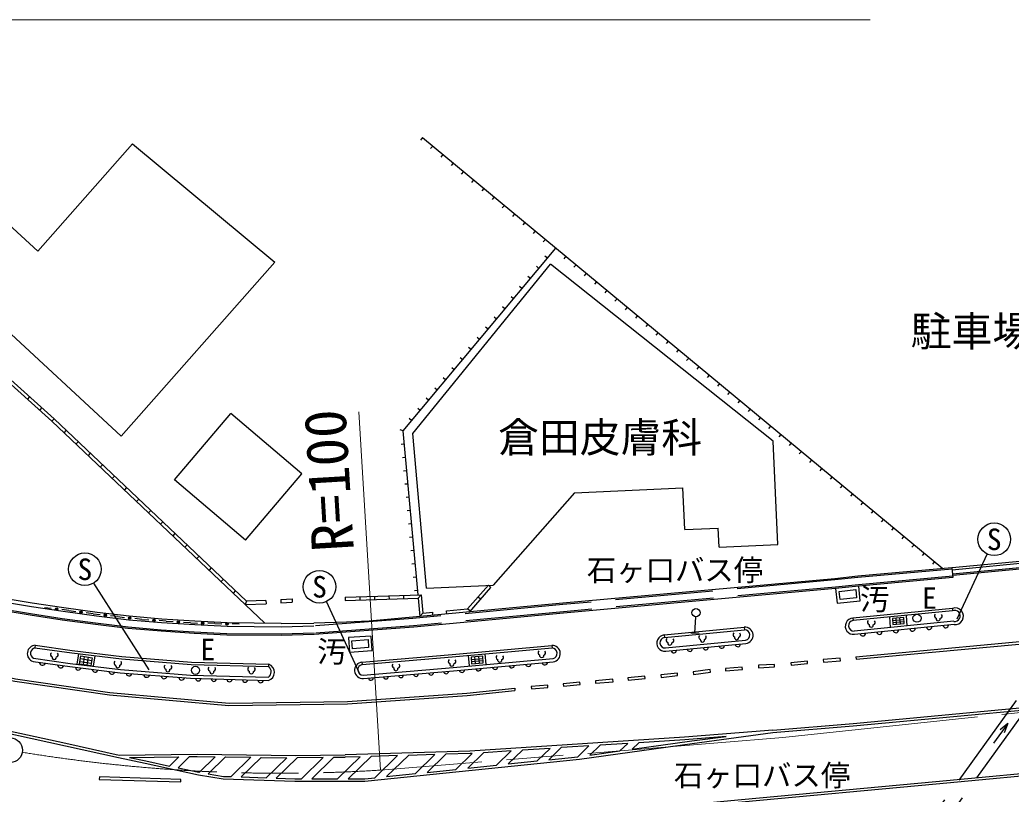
# Model space of a CAD drawing. Units: millimetres, scale not verified. Extents: x 40000 to 680000, y 20000 to 380000.
# Drawn here: x 175242 to 236004, y 267199 to 314652 of the extents above; entities that cross this region are included whole.
import ezdxf
from ezdxf.enums import TextEntityAlignment as Align

# ---------------------------------------------------------------- set-up
doc = ezdxf.new("R2010")
doc.units = ezdxf.units.MM
doc.header["$LTSCALE"] = 1000
doc.linetypes.add('CHAIN', pattern=[18.5, 12, -1.5, 3.5, -1.5])
doc.linetypes.add('DASHED', pattern=[7.5, 6, -1.5])
for name, color, linetype, lineweight in [('M-BGD', 7, 'Continuous', 25), ('M-BGD-EXST', 7, 'Continuous', 25), ('M-BMK', 2, 'CHAIN', 13), ('M-BMK-SRVR', 3, 'Continuous', 25), ('M-STR-HTXT', 7, 'Continuous', 13), ('M-STR-STRC', 7, 'Continuous', 25)]:
    doc.layers.add(name, color=color, linetype=linetype, lineweight=lineweight)
doc.styles.add('ＭＳ ゴシック', font='')
doc.styles.get('ＭＳ ゴシック').set_extended_font_data('MS Gothic')

msp = doc.modelspace()

# ---------------------------------------------------------------- linework, layer by layer
at = {"layer": 'M-BGD'}
for p, q in [((176340, 300483), (182144, 307058)), ((182144, 307058), (190866, 299805)), ((199919, 307437), (199791, 307283)), ((199919, 307437), (231822, 281024)), ((200547, 306918), (200419, 306764)), ((201175, 306398), (201047, 306244)), ((201802, 305878), (201675, 305724)), ((202430, 305358), (202303, 305204)), ((203058, 304839), (202930, 304685)), ((203686, 304319), (203558, 304165)), ((204313, 303799), (204186, 303645)), ((204941, 303279), (204814, 303125)), ((205569, 302760), (205441, 302606)), ((174306, 302363), (176340, 300483)), ((206197, 302240), (206069, 302086)), ((206824, 301720), (206697, 301566)), ((207452, 301200), (207325, 301046)), ((165711, 300394), (177202, 290052)), ((165845, 300542), (177338, 290199)), ((198748, 289464), (208101, 300663)), ((207581, 300041), (207428, 300169)), ((208708, 300161), (208580, 300007)), ((181459, 289147), (190866, 299805)), ((199323, 289295), (207762, 299683)), ((221413, 288828), (207762, 299683)), ((209336, 299641), (209208, 299487)), ((207062, 299419), (206908, 299547)), ((209963, 299121), (209836, 298967)), ((171092, 298722), (181459, 289147)), ((206542, 298797), (206389, 298925)), ((210591, 298602), (210464, 298448)), ((206023, 298174), (205869, 298303)), ((211219, 298082), (211091, 297928)), ((205503, 297552), (205349, 297681)), ((211847, 297562), (211719, 297408)), ((204983, 296930), (204830, 297058)), ((212474, 297042), (212347, 296888)), ((213102, 296523), (212975, 296369)), ((204464, 296308), (204310, 296436)), ((213730, 296003), (213602, 295849)), ((203944, 295686), (203791, 295814)), ((214358, 295483), (214230, 295329)), ((203425, 295064), (203271, 295192)), ((214985, 294963), (214858, 294809)), ((202905, 294442), (202751, 294570)), ((215613, 294444), (215486, 294290)), ((202385, 293819), (202232, 293948)), ((216241, 293924), (216113, 293770)), ((201866, 293197), (201712, 293325)), ((216869, 293404), (216741, 293250)), ((217497, 292884), (217369, 292730)), ((201346, 292575), (201193, 292703)), ((218124, 292365), (217997, 292211)), ((200826, 291953), (200673, 292081)), ((218752, 291845), (218625, 291691)), ((175715, 291390), (175849, 291539)), ((200307, 291331), (200153, 291459)), ((219380, 291325), (219252, 291171)), ((176459, 290721), (176592, 290870)), ((199787, 290709), (199634, 290837)), ((220008, 290805), (219880, 290651)), ((177339, 290198), (177202, 290052)), ((177202, 290052), (190269, 277677)), ((177339, 290198), (189133, 279028)), ((199268, 290086), (199114, 290215)), ((220635, 290286), (220508, 290132)), ((178081, 289496), (177943, 289351)), ((198748, 289464), (198564, 289527)), ((199648, 279416), (198748, 289464)), ((200172, 279825), (199323, 289295)), ((221263, 289766), (221136, 289612)), ((221891, 289246), (221763, 289092)), ((178822, 288794), (178684, 288649)), ((198821, 288649), (198622, 288632)), ((221711, 282505), (221413, 288828)), ((222519, 288726), (222391, 288572)), ((179563, 288093), (179426, 287947)), ((223146, 288207), (223019, 288053)), ((198894, 287835), (198695, 287817)), ((223774, 287687), (223647, 287533)), ((180304, 287391), (180167, 287246)), ((198967, 287020), (198768, 287002)), ((224402, 287167), (224274, 287013)), ((181046, 286689), (180908, 286544)), ((199040, 286205), (198841, 286187)), ((225030, 286647), (224902, 286493)), ((181787, 285988), (181649, 285842)), ((209249, 285668), (204258, 280017)), ((209249, 285668), (215889, 285980)), ((216010, 283412), (215889, 285980)), ((225658, 286128), (225530, 285974)), ((226285, 285608), (226158, 285454)), ((182528, 285286), (182391, 285141)), ((199113, 285390), (198914, 285372)), ((226913, 285088), (226786, 284934)), ((183269, 284584), (183132, 284439)), ((199186, 284575), (198987, 284558)), ((227541, 284568), (227413, 284414)), ((184010, 283882), (183873, 283737)), ((199259, 283761), (199060, 283743)), ((228169, 284049), (228041, 283895)), ((184752, 283181), (184614, 283036)), ((216010, 283412), (218044, 283508)), ((218099, 282335), (218044, 283508)), ((228796, 283529), (228669, 283375)), ((199332, 282946), (199133, 282928)), ((229424, 283009), (229297, 282855)), ((185493, 282479), (185355, 282334)), ((199405, 282131), (199206, 282113)), ((218099, 282335), (221711, 282505)), ((230052, 282489), (229924, 282335)), ((230680, 281970), (230552, 281816)), ((242712, 282050), (232377, 281062)), ((186234, 281777), (186097, 281632)), ((231308, 281450), (231180, 281296)), ((242385, 281547), (232421, 280594)), ((186975, 281076), (186838, 280930)), ((199478, 281316), (199279, 281298)), ((232376, 281074), (232433, 280477)), ((187717, 280374), (187579, 280229)), ((199551, 280502), (199352, 280484)), ((232433, 280477), (226657, 279952)), ((188458, 279672), (188320, 279527)), ((199624, 279687), (199425, 279669)), ((200172, 279825), (204258, 280017)), ((202688, 278553), (203972, 280003)), ((202797, 278362), (204121, 279861)), ((203972, 280003), (204121, 279861)), ((226657, 279952), (225244, 279807)), ((225244, 279807), (225336, 278912)), ((226748, 279056), (226657, 279952)), ((189133, 279028), (189062, 278825)), ((190330, 279071), (189133, 279028)), ((190330, 279071), (190337, 278871)), ((191235, 279131), (191928, 279164)), ((191235, 279131), (191244, 278932)), ((191244, 278932), (191937, 278964)), ((191928, 279164), (191937, 278964)), ((195181, 279266), (195188, 279066)), ((196076, 279296), (196083, 279096)), ((196971, 279326), (196978, 279126)), ((197866, 279356), (197872, 279156)), ((198761, 279386), (198767, 279186)), ((199844, 279423), (199662, 279216)), ((203479, 279145), (203330, 279278)), ((225336, 278912), (226748, 279056)), ((176746, 278648), (177172, 278592)), ((178240, 278452), (177813, 278508)), ((178240, 278452), (178667, 278396)), ((179734, 278256), (179307, 278312)), ((189057, 278825), (190337, 278871)), ((199949, 278296), (199769, 278079)), ((199949, 278296), (200547, 278352)), ((200565, 278153), (200547, 278352)), ((201389, 278431), (202688, 278553)), ((201407, 278232), (201389, 278431)), ((202837, 278420), (202688, 278553)), ((232402, 278587), (226303, 277990)), ((232417, 278438), (226318, 277840)), ((232402, 278587), (232417, 278438)), ((179734, 278256), (180160, 278207)), ((181227, 278084), (180800, 278133)), ((181227, 278084), (181653, 278034)), ((182720, 277911), (182293, 277960)), ((182720, 277911), (183146, 277880)), ((184211, 277805), (183785, 277835)), ((184211, 277805), (184637, 277774)), ((185702, 277698), (185276, 277729)), ((185702, 277698), (186128, 277686)), ((191266, 277668), (187959, 277700)), ((191266, 277668), (193265, 277688)), ((226303, 277990), (226318, 277840)), ((232480, 277791), (226381, 277193)), ((228609, 277412), (228566, 278061)), ((229419, 278020), (228722, 277974)), ((228722, 277974), (228747, 277602)), ((228730, 277850), (229427, 277896)), ((228739, 277726), (229435, 277772)), ((228979, 277617), (228954, 277989)), ((229211, 277633), (229187, 278005)), ((229444, 277648), (229419, 278020)), ((229560, 278158), (229603, 277509)), ((187192, 277657), (186766, 277669)), ((187192, 277657), (187618, 277645)), ((188682, 277616), (188256, 277628)), ((214738, 276954), (219645, 277429)), ((214753, 276805), (219660, 277279)), ((219645, 277429), (219660, 277279)), ((232500, 277592), (226400, 276994)), ((228747, 277602), (229444, 277648)), ((191259, 276918), (187937, 276950)), ((196769, 276882), (195382, 276790)), ((195382, 276790), (195441, 275902)), ((196828, 275994), (196769, 276882)), ((214738, 276954), (214753, 276805)), ((214815, 276158), (219722, 276632)), ((176189, 276324), (176168, 276176)), ((195441, 275902), (196828, 275994)), ((207851, 276310), (207864, 276160)), ((214835, 275959), (219741, 276433)), ((178754, 275164), (178856, 275806)), ((178907, 275173), (178986, 275669)), ((178933, 275338), (179624, 275229)), ((178960, 275503), (179650, 275394)), ((178986, 275669), (179676, 275559)), ((179137, 275136), (179216, 275632)), ((179368, 275100), (179446, 275596)), ((179676, 275559), (179598, 275064)), ((179848, 275685), (179746, 275042)), ((196213, 275287), (196226, 275138)), ((202795, 275055), (202740, 275702)), ((203611, 275656), (202900, 275596)), ((202900, 275596), (202934, 275184)), ((202911, 275459), (203622, 275518)), ((202923, 275321), (203634, 275381)), ((203171, 275204), (203137, 275616)), ((203409, 275224), (203374, 275636)), ((203646, 275244), (203611, 275656)), ((203750, 275793), (203804, 275145)), ((179598, 275064), (178907, 275173)), ((190508, 275019), (190512, 275169)), ((202934, 275184), (203646, 275244)), ((235796, 271534), (234920, 270316)), ((235796, 271534), (235324, 271135)), ((235796, 271534), (235567, 270959))]:
    msp.add_line(p, q, dxfattribs=at)
at = {"layer": 'M-BGD', "linetype": 'DASHED'}
for p, q in [((184722, 286460), (188180, 290534)), ((192533, 286838), (188180, 290534)), ((189075, 282764), (192533, 286838)), ((189075, 282764), (184722, 286460)), ((228441, 261975), (243464, 282865)), ((229518, 262102), (244122, 282410)), ((232387, 280953), (242633, 281932)), ((232411, 280704), (242460, 281665)), ((191254, 277438), (187952, 277470)), ((191258, 276998), (187939, 277030))]:
    msp.add_line(p, q, dxfattribs=at)
at = {"layer": 'M-BGD'}
for points in [[(187959, 277700), (185974, 277797), (183952, 277927), (181948, 278099), (179975, 278337), (177935, 278612), (176000, 278909), (174017, 279239), (172062, 279646), (169697, 280194), (167248, 280809), (165906, 281176), (163624, 281887), (161023, 282734), (158226, 283786)], [(187937, 276950), (185931, 277048), (183896, 277179), (181871, 277353), (179880, 277593), (177828, 277869), (175882, 278169), (173879, 278502), (171901, 278914), (169521, 279465), (167058, 280084), (165696, 280456), (163396, 281173), (160775, 282026), (157957, 283086)], [(232376, 281074), (226600, 280549), (225187, 280404), (208515, 278897), (199327, 278037)], [(225244, 279807), (208570, 278300), (199383, 277440)], [(195181, 279266), (199844, 279423), (199949, 278296)], [(195188, 279066), (199662, 279216), (199769, 278079)], [(199327, 278037), (196659, 277795), (195271, 277741), (193265, 277688)], [(199383, 277440), (193282, 276979), (191259, 276918)], [(176168, 276176), (178421, 275860), (181482, 275485), (185747, 275148), (190508, 275019)], [(176189, 276324), (178441, 276008), (181497, 275634), (185755, 275298), (190512, 275169)], [(196213, 275287), (201737, 275763), (207851, 276310)], [(196226, 275138), (201750, 275614), (207864, 276160)], [(176050, 275334), (178311, 275017), (181397, 274639), (185702, 274299), (190485, 274169)], [(176078, 275532), (178337, 275215), (181417, 274838), (185713, 274499), (190491, 274369)], [(196281, 274490), (201807, 274966), (207922, 275513)], [(196299, 274291), (201824, 274767), (207940, 275314)]]:
    msp.add_lwpolyline(points, dxfattribs=at)
at = {"layer": 'M-BGD', "linetype": 'DASHED'}
for points in [[(187939, 277030), (185936, 277128), (183902, 277259), (181879, 277433), (179890, 277673), (177840, 277948), (175894, 278248), (173894, 278581), (171918, 278992), (169540, 279543), (167078, 280161), (165718, 280533), (163420, 281249), (160801, 282101), (157986, 283160)], [(187952, 277470), (185961, 277567), (183935, 277698), (181924, 277871), (179945, 278109), (177902, 278384), (175964, 278682), (173975, 279013), (172013, 279422), (169643, 279970), (167190, 280587), (165842, 280955), (163554, 281668), (160947, 282517), (158143, 283571)], [(232383, 280995), (226607, 280469), (225194, 280325), (208522, 278817), (199339, 277958)], [(232425, 280557), (226650, 280031), (225236, 279887), (208563, 278379), (199376, 277520)], [(199339, 277958), (193255, 277499), (191254, 277438)], [(199376, 277520), (193278, 277059), (191258, 276998)]]:
    msp.add_lwpolyline(points, dxfattribs=at)
at = {"layer": 'M-BGD'}
for points in [[(225514, 279131), (225463, 279629), (226479, 279732), (226529, 279235)], [(195595, 276604), (196586, 276670), (196616, 276181), (195628, 276115)]]:
    msp.add_lwpolyline(points, close=True, dxfattribs=at)
for centre, radius in [((177493, 278550), 75), ((177493, 278550), 49.5), ((177493, 278550), 24.5), ((178987, 278354), 75), ((178987, 278354), 49.5), ((178987, 278354), 24.5), ((180480, 278170), 75), ((180480, 278170), 49.5), ((180480, 278170), 24.5), ((181973, 277997), 75), ((181973, 277997), 49.5), ((181973, 277997), 24.5), ((183465, 277858), 75), ((183465, 277858), 49.5), ((183465, 277858), 24.5), ((184957, 277751), 75), ((184957, 277751), 49.5), ((184957, 277751), 24.5), ((186447, 277678), 75), ((186447, 277678), 49.5), ((186447, 277678), 24.5), ((187937, 277637), 75), ((187937, 277637), 49.5), ((187937, 277637), 24.5)]:
    msp.add_circle(centre, radius, dxfattribs=at)
for centre, radius, start, end in [((232566, 278101), 513, 262.58644, 108.60517), ((232540, 278123), 338, 259.8541, 111.33836), ((226336, 277491), 500, 93.81069, 277.38158), ((226358, 277518), 325, 97.06097, 274.13074), ((219683, 276930), 500, 276.71086, 94.33774), ((219654, 276952), 327, 281.97106, 89.07791), ((227923, 277165), 172, 192.82605, 358.3659), ((228940, 277265), 172, 192.82605, 358.3659), ((229956, 277364), 172, 192.82417, 358.36777), ((230973, 277464), 172, 192.82417, 358.36777), ((231989, 277564), 172, 192.82689, 358.36481), ((214782, 276456), 500, 95.00087, 276.0483), ((214804, 276483), 326, 99.05719, 271.99191), ((226907, 277066), 172, 192.82445, 358.3675), ((176207, 275817), 508, 91.95363, 252.08294), ((176251, 275836), 350, 103.67675, 240.36036), ((207870, 275809), 501, 278.0327, 92.18292), ((207840, 275832), 329, 284.49114, 85.72437), ((215324, 276021), 165, 190.74235, 0.30649), ((216305, 276116), 165, 190.74235, 0.30649), ((217287, 276211), 165, 190.74235, 0.30649), ((218268, 276306), 165, 190.7424, 0.30817), ((219249, 276401), 165, 190.74235, 0.30649), ((176622, 275300), 196, 185.49612, 338.5403), ((196259, 274789), 500, 95.25885, 274.58954), ((207428, 275290), 172, 192.44301, 357.7738), ((177752, 275141), 196, 185.4978, 338.53862), ((178828, 274978), 174, 181.07787, 344.94709), ((179857, 274852), 174, 181.07958, 344.94703), ((180886, 274726), 174, 181.07976, 344.9452), ((190312, 274674), 534, 288.90794, 67.98664), ((190216, 274702), 431, 309.54813, 47.34601), ((196282, 274816), 326, 99.94726, 269.90086), ((200443, 274652), 154, 186.45656, 3.39264), ((201364, 274731), 154, 186.45431, 3.39305), ((202332, 274834), 172, 192.44385, 357.77272), ((203351, 274926), 172, 192.44197, 357.77294), ((204371, 275017), 172, 192.44301, 357.7738), ((205390, 275108), 172, 192.44384, 357.77107), ((206409, 275199), 172, 192.44385, 357.77272), ((181938, 274629), 183, 185.85401, 345.12646), ((183014, 274544), 183, 185.85406, 345.1264), ((184090, 274459), 183, 185.85406, 345.1264), ((185166, 274374), 183, 185.85406, 345.1264), ((186181, 274296), 160, 181.96554, 354.92772), ((187137, 274270), 160, 181.96278, 354.93052), ((188094, 274244), 160, 181.96465, 354.93044), ((189051, 274218), 160, 181.96465, 354.93044), ((190007, 274192), 160, 181.96465, 354.93044), ((196759, 274335), 154, 186.45656, 3.39264), ((197680, 274414), 154, 186.45656, 3.39264), ((198601, 274493), 154, 186.45364, 3.39397), ((199522, 274573), 154, 186.45646, 3.3909)]:
    msp.add_arc(centre, radius, start, end, dxfattribs=at)
at = {"layer": 'M-BGD-EXST'}
for p, q in [((232686, 277945), (234540, 281911)), ((183180, 274816), (179770, 280139)), ((196011, 274690), (194029, 278999)), ((216622, 277070), (216672, 278069)), ((216373, 277082), (216872, 277057))]:
    msp.add_line(p, q, dxfattribs=at)
for centre, radius in [((234964, 282817), 1000), ((179230, 280981), 1000), ((193611, 279907), 1000), ((216684, 278318), 250), ((230227, 277981), 250), ((186013, 274790), 250)]:
    msp.add_circle(centre, radius, dxfattribs=at)
for centre, radius, start, end in [((227332, 277726), 136, 127.7587, 254.62526), ((227532, 277716), 136, 279.6843, 46.55468), ((231438, 278123), 136, 127.75654, 254.62684), ((231530, 277954), 133, 163.46885, 10.84148), ((231638, 278113), 136, 279.68348, 46.55379), ((219088, 276969), 136, 127.7568, 254.6243), ((227424, 277557), 133, 163.46992, 10.8404), ((214988, 276627), 136, 127.75654, 254.62684), ((215080, 276458), 133, 163.46885, 10.84148), ((215188, 276617), 136, 279.68348, 46.55379), ((216987, 276821), 136, 127.75539, 254.62857), ((217079, 276653), 133, 163.46885, 10.84148), ((217187, 276812), 136, 279.68176, 46.55494), ((219179, 276800), 133, 163.46992, 10.8404), ((219288, 276959), 136, 279.68603, 46.55353), ((177259, 275753), 136, 127.75654, 254.62684), ((207137, 275867), 136, 127.7587, 254.62526), ((207337, 275857), 136, 279.6843, 46.55468), ((177351, 275584), 133, 163.46885, 10.84148), ((177459, 275743), 136, 279.68348, 46.55379), ((181152, 275240), 136, 127.75539, 254.62857), ((181352, 275230), 136, 279.68176, 46.55494), ((201635, 275345), 136, 127.75953, 254.62443), ((201835, 275335), 136, 279.68513, 46.55385), ((204563, 275593), 136, 127.75539, 254.62857), ((204654, 275425), 133, 163.46885, 10.84148), ((204763, 275583), 136, 279.68176, 46.55494), ((207229, 275698), 133, 163.46992, 10.8404), ((181244, 275071), 133, 163.46885, 10.84148), ((184225, 274999), 136, 127.75539, 254.62857), ((184316, 274830), 133, 163.46992, 10.8404), ((184425, 274989), 136, 279.6843, 46.55468), ((186913, 274883), 136, 127.75564, 254.62602), ((187005, 274714), 133, 163.46992, 10.8404), ((187113, 274873), 136, 279.68507, 46.55162), ((189341, 274868), 136, 127.7568, 254.6243), ((189433, 274700), 133, 163.46992, 10.8404), ((189541, 274859), 136, 279.68603, 46.55353), ((198198, 275067), 136, 127.75654, 254.62684), ((198290, 274898), 133, 163.46885, 10.84148), ((198398, 275057), 136, 279.68348, 46.55379), ((201727, 275176), 133, 163.46992, 10.8404)]:
    msp.add_arc(centre, radius, start, end, dxfattribs=at)
at = {"layer": 'M-BMK'}
for q in [(273136, 276068), (197343, 268673)]:
    msp.add_line((222008, 270669), q, dxfattribs=at)
msp.add_arc((191220, 366397), 97916, 260.69984, 273.58555, dxfattribs=at)
at = {"layer": 'M-BMK-SRVR'}
msp.add_circle((174656, 269893), 750, dxfattribs=at)
at = {"layer": 'M-STR-HTXT'}
msp.add_line((196030, 290634), (197343, 268673), dxfattribs=at)
msp.add_lwpolyline([(143429, 293370), (172820, 314652), (227359, 314652)], dxfattribs=at)
at = {"layer": 'M-STR-STRC'}
for p, q in [((224494, 275296), (225544, 275379)), ((226490, 275622), (226504, 275473)), ((216531, 274540), (217565, 274683)), ((218503, 274755), (219534, 274835)), ((220526, 274950), (221505, 275003)), ((222518, 275100), (223528, 275197)), ((210530, 274003), (211609, 274093)), ((212526, 274186), (213563, 274289)), ((214545, 274354), (215561, 274463)), ((205573, 273692), (205588, 273543)), ((206605, 273651), (207613, 273733)), ((208567, 273813), (209579, 273918)), ((205359, 269849), (203669, 269739)), ((204460, 268975), (205359, 269849)), ((205182, 269049), (206050, 269894)), ((207741, 270005), (206050, 269894)), ((206948, 269233), (207741, 270005)), ((207670, 269308), (208432, 270050)), ((209435, 269491), (210121, 270159)), ((210183, 269592), (210811, 270203)), ((210183, 269592), (212023, 269847)), ((212499, 270311), (210811, 270203)), ((212023, 269847), (212499, 270311)), ((212775, 269952), (213190, 270355)), ((181969, 269453), (184994, 269492)), ((184994, 269492), (184412, 268925)), ((185648, 269501), (184941, 268812)), ((187216, 269492), (186234, 268536)), ((187852, 269484), (186785, 268444)), ((187852, 269484), (189408, 269463)), ((189408, 269463), (188186, 268273)), ((190044, 269454), (188810, 268253)), ((190044, 269454), (191600, 269433)), ((190337, 268204), (191600, 269433)), ((190961, 268184), (192238, 269427)), ((193838, 269449), (192238, 269427)), ((192500, 268146), (193838, 269449)), ((193143, 268145), (194492, 269458)), ((194492, 269458), (195185, 269468)), ((194715, 268140), (196106, 269494)), ((196106, 269494), (195185, 269468)), ((195359, 268139), (196771, 269513)), ((198395, 269559), (196771, 269513)), ((196999, 268200), (198395, 269559)), ((197721, 268275), (199059, 269578)), ((200683, 269624), (199059, 269578)), ((199486, 268458), (200683, 269624)), ((200208, 268533), (201348, 269643)), ((201973, 268716), (202972, 269689)), ((202695, 268791), (203669, 269739)), ((205182, 269049), (206948, 269233)), ((207670, 269308), (209435, 269491)), ((200208, 268533), (201973, 268716)), ((202695, 268791), (204460, 268975)), ((185115, 268096), (180116, 268257)), ((188810, 268253), (190337, 268204)), ((190961, 268184), (192096, 268148)), ((192096, 268148), (192500, 268146)), ((193143, 268145), (194715, 268140)), ((197721, 268275), (199486, 268458))]:
    msp.add_line(p, q, dxfattribs=at)
for points in [[(131464, 294171), (134691, 291744), (138519, 289009), (143609, 285954), (147738, 283718), (151966, 281604), (156884, 279359), (162124, 277396), (168174, 275624), (174945, 274118), (180743, 273277), (188062, 272623), (195334, 272726), (202656, 273243), (205588, 273543)], [(131554, 294291), (134780, 291865), (138601, 289135), (143683, 286084), (147808, 283851), (152031, 281740), (156942, 279497), (162171, 277539), (168211, 275770), (174972, 274265), (180761, 273426), (188068, 272773), (195327, 272876), (202643, 273393), (205573, 273692)], [(129508, 291692), (135251, 287585), (139109, 285145), (142192, 283350), (147338, 280557), (154585, 277099), (160493, 274884), (166442, 272971), (172108, 271612), (178072, 270315), (181323, 269594)], [(131408, 290149), (135167, 287460), (139031, 285017), (142118, 283220), (147270, 280423), (154527, 276961), (160444, 274742), (166402, 272827), (172074, 271466), (178040, 270168), (181299, 269446)], [(226490, 275622), (239585, 276835), (252139, 277978), (263546, 279072)], [(226504, 275473), (239598, 276686), (252153, 277829), (263560, 278923)], [(192093, 267998), (196389, 267986), (209549, 269352), (216447, 270310), (221405, 270976), (226328, 271385), (243464, 272989), (255741, 274085), (268597, 275267)], [(223528, 275197), (223514, 275346), (222504, 275250), (222518, 275100)], [(225544, 275379), (225532, 275529), (224482, 275446), (224494, 275296)], [(217565, 274683), (217545, 274832), (216510, 274689), (216531, 274540)], [(219534, 274835), (219522, 274984), (218491, 274905), (218503, 274755)], [(221505, 275003), (221497, 275153), (220518, 275100), (220526, 274950)], [(221389, 271126), (226314, 271534), (243451, 273139), (255727, 274234), (260928, 274713)], [(209579, 273918), (209563, 274067), (208551, 273962), (208567, 273813)], [(211609, 274093), (211596, 274242), (210518, 274153), (210530, 274003)], [(213563, 274289), (213549, 274438), (212511, 274335), (212526, 274186)], [(215561, 274463), (215545, 274613), (214529, 274503), (214545, 274354)], [(207613, 273733), (207601, 273883), (206593, 273800), (206605, 273651)], [(172011, 265611), (177395, 264907), (182247, 264554), (187616, 264399), (192883, 264534), (197453, 264739), (201916, 265105), (208725, 265709), (219489, 266725), (231405, 267830), (239671, 268603), (251384, 269672), (259514, 270441), (266929, 271123)], [(172034, 265759), (177410, 265057), (182255, 264704), (187616, 264549), (192878, 264684), (197443, 264889), (201903, 265255), (208712, 265858), (219475, 266875), (231391, 267980), (239657, 268753), (251370, 269821), (259500, 270591), (266915, 271272)], [(221391, 271126), (215981, 270685), (208782, 270223), (202833, 269835), (195182, 269618)], [(212775, 269952), (216427, 270459), (218536, 270742)], [(218536, 270742), (215992, 270535), (213190, 270355)], [(210121, 270159), (208791, 270073), (208432, 270050)], [(181299, 269446), (182929, 269089), (186194, 268391), (187706, 268138), (192093, 267998)], [(181323, 269594), (186109, 269657), (192167, 269576), (195182, 269618)], [(181969, 269453), (182961, 269236), (184412, 268925)], [(185648, 269501), (186109, 269507), (187216, 269492)], [(202972, 269694), (202840, 269685), (201348, 269643)], [(184941, 268812), (186222, 268538), (186234, 268536)], [(180116, 268257), (180111, 268107), (185110, 267946), (185115, 268096)], [(186785, 268444), (187721, 268288), (188186, 268273)], [(195359, 268139), (196381, 268136), (196999, 268200)]]:
    msp.add_lwpolyline(points, dxfattribs=at)

# ---------------------------------------------------------------- texts
at = {"layer": 'M-BGD-EXST', "style": 'ＭＳ ゴシック'}
for s, p in [('駐車場', (229852, 294101)), ('倉田皮膚科', (204558, 287597))]:
    msp.add_text(s, height=1833, dxfattribs=at).set_placement(p, align=Align.BOTTOM_LEFT)
for s, p in [('S', (234964, 282817)), ('S', (179230, 280981)), ('石ヶ口バス停', (215400, 280932)), ('S', (193611, 279907)), ('汚', (227641, 279147)), ('E', (230999, 279217)), ('E', (186762, 276064)), ('汚', (194371, 275941)), ('石ヶ口バス停', (220736, 268352))]:
    msp.add_text(s, height=1320, dxfattribs=at).set_placement(p, align=Align.MIDDLE_CENTER)
at = {"layer": 'M-STR-HTXT', "style": 'ＭＳ ゴシック'}
msp.add_text('R=100', height=2566, rotation=93.422, dxfattribs=at).set_placement((196486, 282179), align=Align.BOTTOM_LEFT)

doc.saveas('drawing.dxf')
